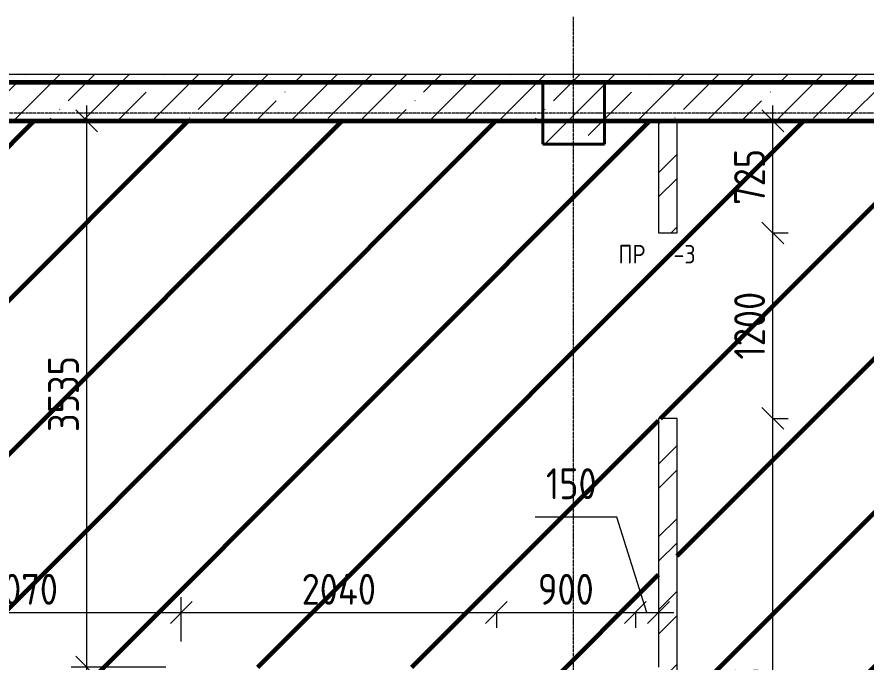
# Model space of a CAD drawing. Header units: millimetres. Extents: x -56773 to 323062, y -262288 to 76460.
# Drawn here: x 24196 to 29694, y 5853 to 10027 of the extents above; entities that cross this region are included whole.
import ezdxf

# ---------------------------------------------------------------- set-up
doc = ezdxf.new("R2010")
doc.units = ezdxf.units.MM
doc.linetypes.add('ADSK_Линия сетки', pattern=[25, 20, -2.5, 0, -2.5])
for name, color, linetype, lineweight in [('1.1) Шлифовка потолка', 5, 'Continuous', 60), ('Марки', 7, 'Continuous', 20), ('Несущие колонны', 7, 'Continuous', 18), ('Оси', 7, 'Continuous', 9), ('Перекрытие', 7, 'Continuous', 18), ('Размеры', 7, 'Continuous', 9), ('Стены внутренние', 7, 'Continuous', 18), ('Стены штриховка', 7, 'Continuous', 9)]:
    doc.layers.add(name, color=color, linetype=linetype, lineweight=lineweight)
doc.styles.add('GOST Common_3', font='', dxfattribs={"width": 0.9, "height": 200})
doc.styles.add('GOST Common_9', font='', dxfattribs={"width": 0.9, "height": 120})
doc.styles.get('GOST Common_3').set_extended_font_data('GOST Common')
doc.styles.get('GOST Common_9').set_extended_font_data('GOST Common')
doc.dimstyles.new('ADSK_Основной_2_0_1', dxfattribs={"dimscale": 304.8, "dimtxt": 201.142999, "dimasz": 0.463911, "dimexe": 0.328084, "dimexo": 0.328084, "dimgap": 0.164042, "dimtad": 1, "dimdec": 3, "dimrnd": 0.001, "dimdsep": 46, "dimtxsty": 'GOST Common_3', "dimblk1": 'OBLIQUE', "dimblk2": 'OBLIQUE', "dimsah": 1, "dimcen": 0.09, "dimdle": 0.328084, "dimazin": 2, "dimtfac": 1, "dimtdec": 4, "dimtix": 1, "dimtmove": 1, "dimatfit": 3, "dimfxl": 1, "dimtvp": 1, "dimtolj": 1, "dimtzin": 0, "dimlwd": 20, "dimlwe": 20, "dimarcsym": 2})
doc.dimstyles.new('ADSK_Основной_2_0_2', dxfattribs={"dimscale": 304.8, "dimtxt": 201.142999, "dimasz": 0.463911, "dimexe": 0.328084, "dimexo": 0.328084, "dimgap": 0.164042, "dimtad": 1, "dimdec": 3, "dimrnd": 0.001, "dimdsep": 46, "dimtxsty": 'GOST Common_3', "dimblk1": 'OBLIQUE', "dimblk2": 'OBLIQUE', "dimsah": 1, "dimcen": 0.09, "dimdle": 0.328084, "dimazin": 2, "dimtfac": 1, "dimtdec": 4, "dimtix": 1, "dimtmove": 0, "dimatfit": 3, "dimfxl": 1, "dimtvp": 1, "dimtolj": 1, "dimtzin": 0, "dimlwd": 20, "dimlwe": 20, "dimarcsym": 2})
pattern_1 = [(45, (0, 0), (-224.5064, 224.5064), []), (45, (224.5, 0), (-224.5064, 224.5064), [396.875, -79.375, 3.353, -76.022])]

# ---------------------------------------------------------------- blocks, each defined once
blk = doc.blocks.new('ADSK_КолоннаЖБ_Прямоугольная - 400x400 мм-1809659-Кладочный план подвала')
at = {"layer": 'Несущие колонны', "lineweight": 40}
for p, q in [((-200, 200), (200, 200)), ((-200, -200), (-200, 200)), ((200, 200), (200, -200)), ((200, -200), (-200, -200))]:
    blk.add_line(p, q, dxfattribs=at)
blk = doc.blocks.new('_Oblique')
at = {"color": 0, "linetype": 'ByBlock', "lineweight": -2}
blk.add_line((-0.5, -0.5), (0.5, 0.5), dxfattribs=at)
blk = doc.blocks.new('DIMBLOCK487-Кладочный план подвала')
at = {"layer": 'Defpoints', "color": 0, "transparency": 16777216}
for p in [(28989.7, 7430), (29089.7, 7430), (28989.7, 3725)]:
    blk.add_point(p, dxfattribs=at)
at = {"layer": 'Размеры', "color": 0, "lineweight": 20, "transparency": 16777216}
for p, q in [((29089.7, 3625), (29089.7, 7530)), ((29089.7, 7430), (29189.7, 7430)), ((29089.7, 3725), (29189.7, 3725))]:
    blk.add_line(p, q, dxfattribs=at)
at = {"layer": 'Размеры', "color": 0, "lineweight": 20, "transparency": 16777216, "xscale": 141.4, "yscale": 141.4, "zscale": 141.4}
for p, rotation in [((29089.7, 7430), 90), ((29089.7, 3725), 270)]:
    blk.add_blockref('_Oblique', p, dxfattribs=dict(at, rotation=rotation))
at = {"layer": 'Размеры', "color": 0, "lineweight": 9, "transparency": 16777216, "insert": (28939.7, 5577.5), "char_height": 200, "width": 605.475, "attachment_point": 5, "rotation": 90, "style": 'GOST Common_3'}
blk.add_mtext('\\A1;3705', dxfattribs=at)
blk = doc.blocks.new('DIMBLOCK488-Кладочный план подвала')
at = {"layer": 'Defpoints', "color": 0, "transparency": 16777216}
for p in [(28989.7, 8630), (29089.7, 8630), (28989.7, 7430)]:
    blk.add_point(p, dxfattribs=at)
at = {"layer": 'Размеры', "color": 0, "lineweight": 20, "transparency": 16777216}
for p, q in [((29089.7, 7330), (29089.7, 8730)), ((29089.7, 8630), (29189.7, 8630)), ((29089.7, 7430), (29189.7, 7430))]:
    blk.add_line(p, q, dxfattribs=at)
at = {"layer": 'Размеры', "color": 0, "lineweight": 20, "transparency": 16777216, "xscale": 141.4, "yscale": 141.4, "zscale": 141.4}
for p, rotation in [((29089.7, 8630), 90), ((29089.7, 7430), 270)]:
    blk.add_blockref('_Oblique', p, dxfattribs=dict(at, rotation=rotation))
at = {"layer": 'Размеры', "color": 0, "lineweight": 9, "transparency": 16777216, "insert": (28939.7, 8030), "char_height": 200, "width": 560.473, "attachment_point": 5, "rotation": 90, "style": 'GOST Common_3'}
blk.add_mtext('\\A1;1200', dxfattribs=at)
blk = doc.blocks.new('DIMBLOCK489-Кладочный план подвала')
at = {"layer": 'Defpoints', "color": 0, "transparency": 16777216}
for p in [(28989.7, 9355), (29089.7, 9355), (28989.7, 8630)]:
    blk.add_point(p, dxfattribs=at)
at = {"layer": 'Размеры', "color": 0, "lineweight": 20, "transparency": 16777216}
for p, q in [((29089.7, 8530), (29089.7, 9455)), ((29089.7, 9355), (29189.7, 9355)), ((29089.7, 8630), (29189.7, 8630))]:
    blk.add_line(p, q, dxfattribs=at)
at = {"layer": 'Размеры', "color": 0, "lineweight": 20, "transparency": 16777216, "xscale": 141.4, "yscale": 141.4, "zscale": 141.4}
for p, rotation in [((29089.7, 9355), 90), ((29089.7, 8630), 270)]:
    blk.add_blockref('_Oblique', p, dxfattribs=dict(at, rotation=rotation))
at = {"layer": 'Размеры', "color": 0, "lineweight": 9, "transparency": 16777216, "insert": (28939.7, 8992.5), "char_height": 200, "width": 454.106, "attachment_point": 5, "rotation": 90, "style": 'GOST Common_3'}
blk.add_mtext('\\A1;725', dxfattribs=at)
blk = doc.blocks.new('DIMBLOCK490-Кладочный план подвала')
at = {"layer": 'Defpoints', "color": 0, "transparency": 16777216}
for p in [(23190, 6274), (25260, 6174), (25260, 5887)]:
    blk.add_point(p, dxfattribs=at)
at = {"layer": 'Размеры', "color": 0, "lineweight": 20, "transparency": 16777216}
for p, q in [((25260, 5987), (25260, 6274)), ((23090, 6174), (25360, 6174)), ((23190, 6174), (23190, 6074))]:
    blk.add_line(p, q, dxfattribs=at)
at = {"layer": 'Размеры', "color": 0, "lineweight": 20, "transparency": 16777216, "xscale": 141.4, "yscale": 141.4, "zscale": 141.4, "rotation": 180}
blk.add_blockref('_Oblique', (23190, 6174), dxfattribs=at)
at = {"layer": 'Размеры', "color": 0, "lineweight": 20, "transparency": 16777216, "xscale": 141.4, "yscale": 141.4, "zscale": 141.4}
blk.add_blockref('_Oblique', (25260, 6174), dxfattribs=at)
at = {"layer": 'Размеры', "color": 0, "lineweight": 9, "transparency": 16777216, "insert": (24225, 6324), "char_height": 200, "width": 605.475, "attachment_point": 5, "style": 'GOST Common_3'}
blk.add_mtext('\\A1;2070', dxfattribs=at)
blk = doc.blocks.new('DIMBLOCK491-Кладочный план подвала')
at = {"layer": 'Defpoints', "color": 0, "transparency": 16777216}
for p in [(27300, 6274), (27300, 6174), (25260, 5887)]:
    blk.add_point(p, dxfattribs=at)
at = {"layer": 'Размеры', "color": 0, "lineweight": 20, "transparency": 16777216}
for p, q in [((25260, 5987), (25260, 6274)), ((25160, 6174), (27400, 6174)), ((27300, 6174), (27300, 6074))]:
    blk.add_line(p, q, dxfattribs=at)
at = {"layer": 'Размеры', "color": 0, "lineweight": 20, "transparency": 16777216, "xscale": 141.4, "yscale": 141.4, "zscale": 141.4, "rotation": 180}
blk.add_blockref('_Oblique', (25260, 6174), dxfattribs=at)
at = {"layer": 'Размеры', "color": 0, "lineweight": 20, "transparency": 16777216, "xscale": 141.4, "yscale": 141.4, "zscale": 141.4}
blk.add_blockref('_Oblique', (27300, 6174), dxfattribs=at)
at = {"layer": 'Размеры', "color": 0, "lineweight": 9, "transparency": 16777216, "insert": (26280, 6324), "char_height": 200, "width": 625.93, "attachment_point": 5, "style": 'GOST Common_3'}
blk.add_mtext('\\A1;2040', dxfattribs=at)
blk = doc.blocks.new('DIMBLOCK492-Кладочный план подвала')
at = {"layer": 'Defpoints', "color": 0, "transparency": 16777216}
for p in [(27300, 6274), (28200, 6274), (28200, 6174)]:
    blk.add_point(p, dxfattribs=at)
at = {"layer": 'Размеры', "color": 0, "lineweight": 20, "transparency": 16777216}
for p, q in [((27200, 6174), (28300, 6174)), ((27300, 6174), (27300, 6074)), ((28200, 6174), (28200, 6074))]:
    blk.add_line(p, q, dxfattribs=at)
at = {"layer": 'Размеры', "color": 0, "lineweight": 20, "transparency": 16777216, "xscale": 141.4, "yscale": 141.4, "zscale": 141.4, "rotation": 180}
blk.add_blockref('_Oblique', (27300, 6174), dxfattribs=at)
at = {"layer": 'Размеры', "color": 0, "lineweight": 20, "transparency": 16777216, "xscale": 141.4, "yscale": 141.4, "zscale": 141.4}
blk.add_blockref('_Oblique', (28200, 6174), dxfattribs=at)
at = {"layer": 'Размеры', "color": 0, "lineweight": 9, "transparency": 16777216, "insert": (27750, 6324), "char_height": 200, "width": 454.106, "attachment_point": 5, "style": 'GOST Common_3'}
blk.add_mtext('\\A1;900', dxfattribs=at)
blk = doc.blocks.new('DIMBLOCK493-Кладочный план подвала')
at = {"layer": 'Defpoints', "color": 0, "transparency": 16777216}
for p in [(28200, 6274), (28350, 6274), (28350, 6174)]:
    blk.add_point(p, dxfattribs=at)
at = {"layer": 'Размеры', "color": 0, "lineweight": 20, "transparency": 16777216}
for p, q in [((28080, 6790.5), (27551.5, 6790.5)), ((28275, 6174), (28080, 6790.5)), ((28100, 6174), (28450, 6174)), ((28200, 6174), (28200, 6074)), ((28350, 6174), (28350, 6074))]:
    blk.add_line(p, q, dxfattribs=at)
at = {"layer": 'Размеры', "color": 0, "lineweight": 20, "transparency": 16777216, "xscale": 141.4, "yscale": 141.4, "zscale": 141.4, "rotation": 180}
blk.add_blockref('_Oblique', (28200, 6174), dxfattribs=at)
at = {"layer": 'Размеры', "color": 0, "lineweight": 20, "transparency": 16777216, "xscale": 141.4, "yscale": 141.4, "zscale": 141.4}
blk.add_blockref('_Oblique', (28350, 6174), dxfattribs=at)
at = {"layer": 'Размеры', "color": 0, "lineweight": 9, "transparency": 16777216, "insert": (27620.9, 7107.2), "char_height": 200, "width": 409.104, "attachment_point": 1, "line_spacing_factor": 1.022761, "style": 'GOST Common_3'}
blk.add_mtext('\\A1;150', dxfattribs=at)
blk = doc.blocks.new('DIMBLOCK496-Кладочный план подвала')
at = {"layer": 'Defpoints', "color": 0, "transparency": 16777216}
for p in [(24647.1, 5820), (25260, 5820), (24547.1, 5575)]:
    blk.add_point(p, dxfattribs=at)
at = {"layer": 'Размеры', "color": 0, "lineweight": 20, "transparency": 16777216}
for p, q in [((24647.1, 5475), (24647.1, 5920)), ((25160, 5820), (24547.1, 5820)), ((24647.1, 5697.5), (24168.9, 5419.2)), ((24647.1, 5575), (24747.1, 5575)), ((24168.9, 5419.2), (23606, 5419.2))]:
    blk.add_line(p, q, dxfattribs=at)
at = {"layer": 'Размеры', "color": 0, "lineweight": 20, "transparency": 16777216, "xscale": 141.4, "yscale": 141.4, "zscale": 141.4}
for p, rotation in [((24647.1, 5820), 90), ((24647.1, 5575), 270)]:
    blk.add_blockref('_Oblique', p, dxfattribs=dict(at, rotation=rotation))
at = {"layer": 'Размеры', "color": 0, "lineweight": 9, "transparency": 16777216, "insert": (23985.5, 5128), "char_height": 200, "width": 474.561, "attachment_point": 1, "rotation": 90, "line_spacing_factor": 1.022761, "style": 'GOST Common_3'}
blk.add_mtext('\\A1;245', dxfattribs=at)
blk = doc.blocks.new('DIMBLOCK497-Кладочный план подвала')
at = {"layer": 'Defpoints', "color": 0, "transparency": 16777216}
for p in [(24547.1, 9355), (24647.1, 9355), (25260, 5820)]:
    blk.add_point(p, dxfattribs=at)
at = {"layer": 'Размеры', "color": 0, "lineweight": 20, "transparency": 16777216}
for p, q in [((24647.1, 5720), (24647.1, 9455)), ((24647.1, 9355), (24747.1, 9355)), ((25160, 5820), (24547.1, 5820))]:
    blk.add_line(p, q, dxfattribs=at)
at = {"layer": 'Размеры', "color": 0, "lineweight": 20, "transparency": 16777216, "xscale": 141.4, "yscale": 141.4, "zscale": 141.4}
for p, rotation in [((24647.1, 9355), 90), ((24647.1, 5820), 270)]:
    blk.add_blockref('_Oblique', p, dxfattribs=dict(at, rotation=rotation))
at = {"layer": 'Размеры', "color": 0, "lineweight": 9, "transparency": 16777216, "insert": (24497.1, 7587.5), "char_height": 200, "width": 605.475, "attachment_point": 5, "rotation": 90, "style": 'GOST Common_3'}
blk.add_mtext('\\A1;3535', dxfattribs=at)

msp = doc.modelspace()

# ---------------------------------------------------------------- hatches: boundary and pattern name
at = {"layer": '1.1) Шлифовка потолка', "transparency": 33554687}
h = msp.add_hatch(dxfattribs=at)
h.set_pattern_fill('ANSI31', color=256, scale=222)
h.paths.add_polyline_path([(28350, 7429.969), (28470, 7429.969), (28470, 3724.969), (39880, 3724.969), (39880, 6729.969), (40000, 6729.969), (40000, 6384.969), (41725, 6384.969), (41725, 7809.969), (40000, 7809.969), (40000, 7629.969), (39880, 7629.969), (39880, 8189.969), (40000, 8189.969), (40000, 8104.969), (41825, 8104.969), (41825, 9354.969), (40000, 9354.969), (40000, 9204.969), (40000, 9089.969), (39880, 9089.969), (39880, 9204.969), (39600, 9204.969), (39600, 9354.969), (34000, 9354.969), (34000, 9204.969), (33600, 9204.969), (33600, 9354.969), (28470, 9354.969), (28470, 8629.969), (28350, 8629.969), (28350, 9354.969), (28000, 9354.969), (28000, 9204.969), (27600, 9204.969), (27600, 9354.969), (23190, 9354.969), (23190, 3724.969), (25260, 3724.969), (25260, 4674.969), (25380, 4674.969), (25380, 3999.969), (26855, 3999.969), (26855, 5699.969), (25380, 5699.969), (25380, 5574.969), (25260, 5574.969), (25260, 5819.969), (27300, 5819.969), (27300, 5699.969), (27150, 5699.969), (27150, 3899.969), (28350, 3899.969), (28350, 5699.969), (28200, 5699.969), (28200, 5819.969), (28350, 5819.969)])
at = {"layer": 'Несущие колонны', "lineweight": 9}
h = msp.add_hatch(dxfattribs=at)
h.set_pattern_fill('FP_3', color=256, style=0, pattern_type=2)
h.set_pattern_definition(pattern_1)
h.paths.add_polyline_path([(28000, 9204.969), (28000, 9604.969), (27600, 9604.969), (27600, 9204.969)])
at = {"layer": 'Стены внутренние', "lineweight": 9}
h = msp.add_hatch(dxfattribs=at)
h.set_pattern_fill('FP_3', color=256, style=0, pattern_type=2)
h.set_pattern_definition(pattern_1)
h.paths.add_polyline_path([(41913.8613, 9354.969), (42000, 9354.969), (42000, 9654.969), (12600, 9654.969), (12600, 9354.969), (14600, 9354.969), (14600, 9604.969), (15000, 9604.969), (15000, 9354.969), (15600, 9354.969), (15600, 9604.969), (16000, 9604.969), (16000, 9354.969), (21600, 9354.969), (21600, 9604.969), (22000, 9604.969), (22000, 9354.969), (27600, 9354.969), (27600, 9604.969), (28000, 9604.969), (28000, 9354.969), (39600, 9354.969), (39600, 9604.969), (40000, 9604.969), (40000, 9354.969), (41900, 9354.969)])
h = msp.add_hatch(dxfattribs=at)
h.set_pattern_fill('FP_2', color=256, style=0, pattern_type=2)
h.set_pattern_definition([(45, (0, 0), (-235.7317, 235.7317), []), (45, (157.15, 0), (-235.7317, 235.7317), [])])
h.paths.add_polyline_path([(28470, 3724.969), (28470, 7429.969), (28350, 7429.969), (28350, 3724.969)])
h.paths.add_polyline_path([(28470, 8629.969), (28470, 9354.969), (28350, 9354.969), (28350, 8629.969)])

# ---------------------------------------------------------------- linework, layer by layer
at = {"layer": '1.1) Шлифовка потолка'}
for points in [[(55800, 2724.969), (-9770, 2724.969), (-9770, 9604.969), (55800, 9604.969)], [(42000, 3724.969), (12600, 3724.969), (12600, 9354.969), (42000, 9354.969)]]:
    msp.add_lwpolyline(points, close=True, dxfattribs=at)
at = {"layer": 'Несущие колонны', "lineweight": 9}
for p, q in [((27600, 9354.969), (27600, 9204.969)), ((28000, 9204.969), (28000, 9354.969)), ((27600, 9204.969), (28000, 9204.969))]:
    msp.add_line(p, q, dxfattribs=at)
at = {"layer": 'Оси', "linetype": 'ADSK_Линия сетки', "lineweight": 5}
for p, q in [((27800, -10973.8823), (27800, 10027.4451)), ((62221.372, 9404.969), (-25240.0967, 9404.969))]:
    msp.add_line(p, q, dxfattribs=at)
at = {"layer": 'Перекрытие'}
for p, q in [((23190, 9354.969), (27600, 9354.969)), ((28000, 9354.969), (28350, 9354.969)), ((28470, 9354.969), (33600, 9354.969))]:
    msp.add_line(p, q, dxfattribs=at)
at = {"layer": 'Стены внутренние', "lineweight": 5}
for p, q in [((42000, 9654.969), (12600, 9654.969)), ((23190, 9354.969), (27600, 9354.969)), ((28000, 9354.969), (28350, 9354.969)), ((28350, 9354.969), (28350, 8629.969)), ((28470, 9354.969), (39600, 9354.969)), ((28470, 8629.969), (28470, 9354.969)), ((28350, 8629.969), (28470, 8629.969)), ((28470, 7429.969), (28350, 7429.969)), ((28350, 7429.969), (28350, 5819.969)), ((28470, 3724.969), (28470, 7429.969))]:
    msp.add_line(p, q, dxfattribs=at)
at = {"layer": 'Стены штриховка', "lineweight": 9}
msp.add_line((28470, 9354.969), (28350, 9354.969), dxfattribs=at)

# ---------------------------------------------------------------- block references
at = {"layer": 'Несущие колонны', "lineweight": 40, "rotation": 89.9999999999999}
msp.add_blockref('ADSK_КолоннаЖБ_Прямоугольная - 400x400 мм-1809659-Кладочный план подвала', (27800, 9404.969), dxfattribs=at)

# ---------------------------------------------------------------- texts
at = {"layer": 'Марки', "lineweight": 9, "char_height": 120, "attachment_point": 1, "style": 'GOST Common_9'}
for s, insert, width in [('ПР', (28090.1, 8552.3961), 432.91125), ('-3', (28447.2875, 8552.3961), 389.620125)]:
    msp.add_mtext(s, dxfattribs=dict(at, insert=insert, width=width))

# ---------------------------------------------------------------- dimensions: what is measured, and where the dimension line sits
at = {"layer": 'Размеры', "lineweight": 9}
for base, p1, p2, override, picture, middle in [((24647.0704, 9354.969), (25260, 5819.969), (24547.0855, 9354.969), {"dimpost": '<>', "dimfxl": 3606.171382}, 'DIMBLOCK497-Кладочный план подвала', (24497.0704, 7587.469)), ((29089.6776, 9354.969), (28989.6927, 8629.969), (28989.6927, 9354.969), {"dimpost": '<>', "dimfxl": 725}, 'DIMBLOCK489-Кладочный план подвала', (28939.6776, 8992.469)), ((29089.6776, 8629.969), (28989.6927, 7429.969), (28989.6927, 8629.969), {"dimpost": '<>', "dimfxl": 1200}, 'DIMBLOCK488-Кладочный план подвала', (28939.6776, 8029.969)), ((29089.6776, 7429.969), (28989.6927, 3724.969), (28989.6927, 7429.969), {"dimpost": '<>', "dimfxl": 3705}, 'DIMBLOCK487-Кладочный план подвала', (28939.6776, 5577.469))]:
    dim = msp.add_linear_dim(base=base, p1=p1, p2=p2, angle=90, dimstyle='ADSK_Основной_2_0_2', override=override, dxfattribs=at)
    dim.commit()
    dim.dimension.update_dxf_attribs({"geometry": picture, "text_midpoint": middle})
dim = msp.add_linear_dim(base=(28350, 6173.9889), p1=(28200, 6273.9738), p2=(28350, 6273.9738), dimstyle='ADSK_Основной_2_0_1', override={"dimpost": '<>', "dimfxl": 150}, dxfattribs=at)
dim.commit()
dim.dimension.update_dxf_attribs({"geometry": 'DIMBLOCK493-Кладочный план подвала', "text_midpoint": (28030.0444, 6790.5259), "dimtype": 160})
for base, p1, p2, override, picture, middle in [((25260, 6173.9889), (23190, 6273.9738), (25260, 5886.969), {"dimpost": '<>', "dimfxl": 2105.866272}, 'DIMBLOCK490-Кладочный план подвала', (24225, 6323.9889)), ((27300, 6173.9889), (25260, 5886.969), (27300, 6273.9738), {"dimpost": '<>', "dimfxl": 2076.384539}, 'DIMBLOCK491-Кладочный план подвала', (26280, 6323.9889)), ((28200, 6173.9889), (27300, 6273.9738), (28200, 6273.9738), {"dimpost": '<>', "dimfxl": 900}, 'DIMBLOCK492-Кладочный план подвала', (27750, 6323.9889))]:
    dim = msp.add_linear_dim(base=base, p1=p1, p2=p2, dimstyle='ADSK_Основной_2_0_2', override=override, dxfattribs=at)
    dim.commit()
    dim.dimension.update_dxf_attribs({"geometry": picture, "text_midpoint": middle})
dim = msp.add_linear_dim(base=(24647.0704, 5819.969), p1=(24547.0855, 5574.969), p2=(25260, 5819.969), angle=90, dimstyle='ADSK_Основной_2_0_1', override={"dimpost": '<>', "dimfxl": 753.838202}, dxfattribs=at)
dim.commit()
dim.dimension.update_dxf_attribs({"geometry": 'DIMBLOCK496-Кладочный план подвала', "text_midpoint": (24118.8703, 5419.2182), "dimtype": 160, "text_rotation": 90})

doc.saveas('drawing.dxf')
